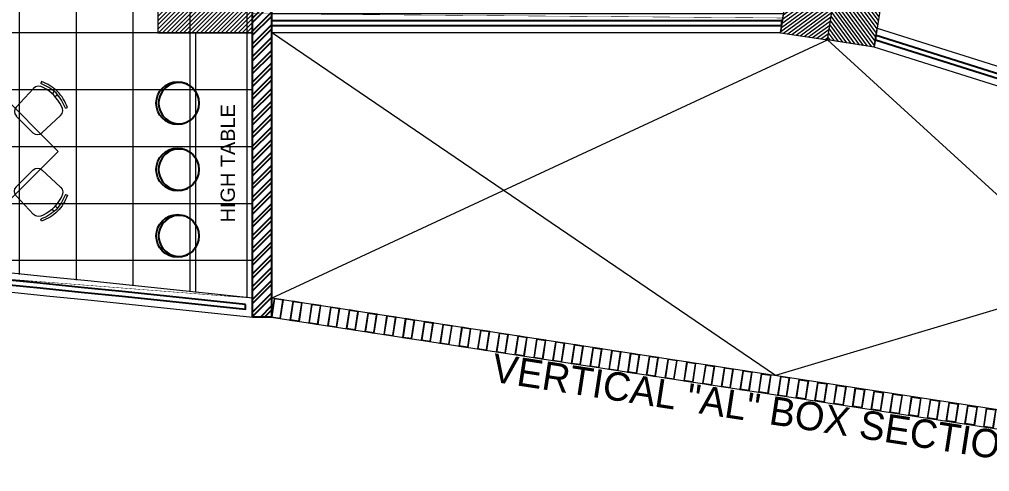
# Model space of a CAD drawing. Header units: millimetres. Extents: x 2335845 to 2509607, y 289014 to 361737.
# Drawn here: x 2403586 to 2413814, y 289074 to 293842 of the extents above; entities that cross this region are included whole.
import ezdxf

# ---------------------------------------------------------------- set-up
doc = ezdxf.new("R2010")
doc.units = ezdxf.units.MM
doc.linetypes.add('CENTER', pattern=[50.8, 31.75, -6.35, 6.35, -6.35])
for name, color, linetype in [('A-PLAN -GLASS FRAME', 4, 'Continuous'), ('A-PLAN-RAILING', 2, 'Continuous'), ('A-PLAN-SLOPE', 250, 'Continuous'), ('A-PLAN-TEXT', 4, 'Continuous'), ('A-PLAN-WALL HATCH', 8, 'Continuous'), ('I-FURN', 7, 'Continuous'), ('ROOM TEXT', 3, 'Continuous')]:
    doc.layers.add(name, color=color, linetype=linetype)
for name, color, linetype, lineweight in [('A-PLAN-COLUMN', 3, 'Continuous', 0), ('A-PLAN-RCC-HATCH', 8, 'Continuous', 13), ('A-PLAN-THIN', 251, 'Continuous', 15), ('AR_01_FURN_LOOSE', 20, 'Continuous', 18), ('AR_FURNITURE_MODULAR', 20, 'Continuous', 18), ('IN-WALL', 134, 'Continuous', 25), ('Revisions', 250, 'Continuous', 13), ('TOA-FL-TILE-3', 8, 'Continuous', 5)]:
    doc.layers.add(name, color=color, linetype=linetype, lineweight=lineweight)
doc.styles.add('2MM', font='arial.ttf')
doc.styles.add('ARIAL', font='arial.ttf')
doc.styles.get("Standard").update_dxf_attribs({"font": 'arial.ttf'})
doc.dimstyles.new('DIM40', dxfattribs={"dimtxt": 80, "dimasz": 20, "dimexe": 30, "dimexo": 25, "dimgap": 20, "dimtad": 1, "dimdec": 0, "dimzin": 0, "dimdsep": 46, "dimtxsty": 'Standard', "dimblk1": 'DOT', "dimblk2": 'DOT', "dimsah": 1, "dimcen": 0.09, "dimclrd": 1, "dimclre": 1, "dimclrt": 2, "dimadec": 0, "dimazin": 0, "dimtfac": 1, "dimtdec": 0, "dimtofl": 0, "dimtmove": 0, "dimatfit": 0, "dimldrblk": 'DOT', "dimfxl": 1, "dimtolj": 1, "dimtzin": 0, "dimarcsym": 0})

# ---------------------------------------------------------------- blocks, each defined once
blk = doc.blocks.new('Columns')
at = {"layer": 'A-PLAN-RCC-HATCH'}
h = blk.add_hatch(dxfattribs=at)
h.set_pattern_fill('ANSI31', color=256, scale=250, style=0)
h.set_pattern_definition([(45, (469397.9, -623762.232), (-22.0970869, 22.0970869), [])])
h.paths.add_polyline_path([(28840, -31463), (29840, -31463), (29840, -30463), (28840, -30463)])
h = blk.add_hatch(dxfattribs=at)
h.set_pattern_fill('ANSI31', color=256, scale=250, angle=-8.7571, style=0)
h.set_pattern_definition([(36.2429116, (380108.467, -683846.95), (-18.4753086, 25.2036798), [])])
h.paths.add_polyline_path([(35405, -31463), (35899, -31539), (36051, -30551), (35557, -30475)])
h = blk.add_hatch(dxfattribs=at)
h.set_pattern_fill('ANSI31', color=256, scale=250, angle=-8.7571, style=0)
h.set_pattern_definition([(126.2429116, (-488660.95, -550020.52), (25.2036798, 18.4753086), [])])
h.paths.add_polyline_path([(36393, -31615), (35899, -31539), (36051, -30551), (36545, -30627)])
at = {"layer": 'A-PLAN-COLUMN', "elevation": 0}
for points in [[(28840, -31463), (29840, -31463), (29840, -30463), (28840, -30463)], [(35405, -31463), (35899, -31539), (36051, -30551), (35557, -30475)], [(36393, -31615), (35899, -31539), (36051, -30551), (36545, -30627)]]:
    blk.add_lwpolyline(points, close=True, dxfattribs=at)
blk = doc.blocks.new('A$C2BBD5778')
for p, q in [((12.19, 22.45), (11.87, 23.29)), ((22.44, 12.73), (15.26, 20.47)), ((11.75, 1.99), (3.99, 9.14)), ((15.49, 2.07), (22.38, 8.99))]:
    blk.add_line(p, q)
at = {"elevation": 0}
for points in [[(5.21, 17.81), (6.2, 16.9)], [(6.6, 19.2), (7.51, 18.21)], [(1.15, 12.51), (1.99, 12.2)]]:
    blk.add_lwpolyline(points, dxfattribs=at)
for centre, radius, start, end in [((18.84, 5.49), 17.04, 116.3342, 153.2623), ((19.09, 4.29), 20.33, 110.8071, 132.9528), ((19.09, 4.29), 19.43, 110.8071, 132.8517), ((13.1, 18.23), 3.11, 46.0163, 125.5379), ((20.18, 5.38), 20.33, 137.315, 159.4607), ((20.18, 5.38), 19.43, 137.4161, 159.4607), ((6.34, 11.37), 3.25, 146.7426, 223.4099), ((20.47, 10.9), 2.7, 315.1339, 42.9064), ((13.58, 3.98), 2.7, 227.3613, 315.1339)]:
    blk.add_arc(centre, radius, start, end)
blk = doc.blocks.new('A$C2C376B47')
at = {"layer": 'AR_FURNITURE_MODULAR'}
blk.add_lwpolyline([(736, 100), (1373, 736), (736, 1373), (100, 736)], close=True, dxfattribs=at)
at = {"layer": 'AR_FURNITURE_MODULAR', "color": 8, "yscale": 25.39999999920838, "zscale": 25.39999999920838}
for p, xscale, rotation in [((-30, 882, 0), 25.39999999920838, 359.866122586408), ((1502, 882, 0), -25.39999999920838, 0.1338774135920463), ((591, -30, 0), 25.39999999920838, 89.86612258640808), ((882, -30, 0), -25.39999999920838, 270.1338774135921)]:
    blk.add_blockref('A$C2BBD5778', p, dxfattribs=dict(at, xscale=xscale, rotation=rotation))
blk = doc.blocks.new('FURNITURE - BAR STOOL')
blk.add_circle((0, 0), 225)
at = {"color": 8}
blk.add_arc((-17.1875, 0), 217.1875, 246.0089832, 113.9910168, dxfattribs=at)
blk = doc.blocks.new('_DOT')
at = {"color": 0, "linetype": 'ByBlock'}
blk.add_line((-0.5, 0), (-1, 0), dxfattribs=at)
at = {"color": 0, "linetype": 'ByBlock', "const_width": 0.5}
blk.add_lwpolyline([(-0.25, 0, 1), (0.25, 0, 1)], format="xyb", close=True, dxfattribs=at)
blk = doc.blocks.new('Louvers Facade')
at = {"layer": 'A-PLAN-THIN'}
for p, q in [((916, -1672), (-4397, 1944)), ((-4397, -854), (1462, 1868)), ((1462, 1868), (6230, -2491)), ((7072, 177), (916, -1672))]:
    blk.add_line(p, q, dxfattribs=at)
blk.add_lwpolyline([(-4397, -854), (-4397, -1056), (6169, -2684), (6230, -2491)], close=True, dxfattribs=at)
at = {"layer": 'Revisions'}
for points in [[(-4402, -1056), (-4303, -1071), (-4272, -873), (-4371, -858)], [(-4396, -1051), (-4307, -1065), (-4278, -877), (-4367, -864)], [(-4204, -1086), (-4105, -1101), (-4075, -904), (-4174, -888)], [(-4198, -1082), (-4109, -1096), (-4080, -908), (-4169, -894)], [(-4006, -1117), (-3908, -1132), (-3877, -934), (-3976, -919)], [(-4001, -1112), (-3912, -1126), (-3883, -938), (-3972, -925)], [(-3809, -1147), (-3710, -1162), (-3679, -965), (-3778, -949)], [(-3803, -1143), (-3714, -1157), (-3685, -969), (-3774, -955)], [(-3611, -1177), (-3512, -1193), (-3482, -995), (-3581, -980)], [(-3605, -1173), (-3516, -1187), (-3487, -999), (-3576, -985)], [(-3413, -1208), (-3315, -1223), (-3284, -1025), (-3383, -1010)], [(-3408, -1204), (-3319, -1217), (-3290, -1030), (-3379, -1016)], [(-3216, -1238), (-3117, -1254), (-3086, -1056), (-3185, -1041)], [(-3210, -1234), (-3121, -1248), (-3092, -1060), (-3181, -1046)], [(-3018, -1269), (-2919, -1284), (-2889, -1086), (-2988, -1071)], [(-3012, -1265), (-2923, -1278), (-2894, -1091), (-2983, -1077)], [(-2820, -1299), (-2722, -1314), (-2691, -1117), (-2790, -1102)], [(-2815, -1295), (-2726, -1309), (-2697, -1121), (-2786, -1107)], [(-2623, -1330), (-2524, -1345), (-2493, -1147), (-2592, -1132)], [(-2617, -1325), (-2528, -1339), (-2499, -1151), (-2588, -1138)], [(-2425, -1360), (-2326, -1375), (-2296, -1178), (-2395, -1162)], [(-2419, -1356), (-2330, -1370), (-2301, -1182), (-2390, -1168)], [(-2227, -1391), (-2129, -1406), (-2098, -1208), (-2197, -1193)], [(-2222, -1386), (-2133, -1400), (-2104, -1212), (-2193, -1199)], [(-2030, -1421), (-1931, -1436), (-1900, -1239), (-1999, -1223)], [(-2024, -1417), (-1935, -1431), (-1906, -1243), (-1995, -1229)], [(-1832, -1451), (-1733, -1467), (-1703, -1269), (-1802, -1254)], [(-1826, -1447), (-1737, -1461), (-1708, -1273), (-1797, -1260)], [(-1634, -1482), (-1536, -1497), (-1505, -1299), (-1604, -1284)], [(-1629, -1478), (-1540, -1491), (-1511, -1304), (-1600, -1290)], [(-1437, -1512), (-1338, -1528), (-1307, -1330), (-1406, -1315)], [(-1431, -1508), (-1342, -1522), (-1313, -1334), (-1402, -1320)], [(-1239, -1543), (-1140, -1558), (-1110, -1360), (-1209, -1345)], [(-1233, -1539), (-1144, -1552), (-1115, -1365), (-1204, -1351)], [(-1041, -1573), (-943, -1588), (-912, -1391), (-1011, -1376)], [(-1036, -1569), (-947, -1583), (-918, -1395), (-1007, -1381)], [(-844, -1604), (-745, -1619), (-714, -1421), (-813, -1406)], [(-838, -1600), (-749, -1613), (-720, -1425), (-809, -1412)], [(-646, -1634), (-547, -1649), (-517, -1452), (-616, -1437)], [(-640, -1630), (-551, -1644), (-522, -1456), (-611, -1442)], [(-448, -1665), (-350, -1680), (-319, -1482), (-418, -1467)], [(-443, -1660), (-354, -1674), (-325, -1486), (-414, -1473)], [(-251, -1695), (-152, -1710), (-121, -1513), (-220, -1497)], [(-245, -1691), (-156, -1705), (-127, -1517), (-216, -1503)], [(-53, -1726), (46, -1741), (76, -1543), (-23, -1528)], [(-47, -1721), (42, -1735), (71, -1547), (-18, -1534)], [(145, -1756), (243, -1771), (274, -1574), (175, -1558)], [(150, -1752), (239, -1765), (268, -1578), (179, -1564)], [(342, -1786), (441, -1802), (472, -1604), (373, -1589)], [(348, -1782), (437, -1796), (466, -1608), (377, -1594)], [(540, -1817), (639, -1832), (669, -1634), (570, -1619)], [(546, -1813), (635, -1826), (664, -1639), (575, -1625)], [(836, -1863), (738, -1847), (768, -1650), (867, -1665)], [(832, -1857), (743, -1843), (772, -1655), (861, -1669)], [(935, -1878), (1034, -1893), (1065, -1695), (966, -1680)], [(941, -1874), (1030, -1887), (1059, -1700), (970, -1686)], [(1232, -1923), (1133, -1908), (1163, -1711), (1262, -1726)], [(1228, -1918), (1139, -1904), (1168, -1716), (1257, -1730)], [(1429, -1954), (1331, -1939), (1361, -1741), (1460, -1756)], [(1425, -1948), (1336, -1934), (1365, -1747), (1454, -1760)], [(1627, -1984), (1528, -1969), (1559, -1771), (1658, -1787)], [(1623, -1979), (1534, -1965), (1563, -1777), (1652, -1791)], [(1825, -2015), (1726, -2000), (1756, -1802), (1855, -1817)], [(1821, -2009), (1732, -1995), (1761, -1808), (1850, -1821)], [(2023, -2045), (1924, -2030), (1954, -1832), (2053, -1848)], [(2018, -2040), (1929, -2026), (1958, -1838), (2047, -1852)], [(2220, -2076), (2121, -2060), (2152, -1863), (2251, -1878)], [(2216, -2070), (2127, -2056), (2156, -1868), (2245, -1882)], [(2418, -2106), (2319, -2091), (2349, -1893), (2448, -1908)], [(2414, -2100), (2325, -2087), (2354, -1899), (2443, -1913)], [(2616, -2137), (2517, -2121), (2547, -1924), (2646, -1939)], [(2611, -2131), (2522, -2117), (2551, -1929), (2640, -1943)], [(2813, -2167), (2714, -2152), (2745, -1954), (2844, -1969)], [(2809, -2161), (2720, -2148), (2749, -1960), (2838, -1974)], [(3011, -2197), (2912, -2182), (2942, -1985), (3041, -2000)], [(3007, -2192), (2918, -2178), (2947, -1990), (3036, -2004)], [(3209, -2228), (3110, -2213), (3140, -2015), (3239, -2030)], [(3204, -2222), (3115, -2209), (3144, -2021), (3233, -2034)]]:
    blk.add_lwpolyline(points, close=True, dxfattribs=at)
at = {"layer": 'A-PLAN-TEXT', "insert": (850, -1881), "char_height": 300, "width": 7970.44, "attachment_point": 2, "rotation": 351.2665, "style": 'ARIAL'}
blk.add_mtext('\\pxi0.00161,qc;{\\fCentury Gothic|b0|i0|c0|p34; VERTICAL "AL" BOX SECTIONS}', dxfattribs=at)
blk = doc.blocks.new('Balcony')
at = {"layer": 'A-PLAN-WALL HATCH'}
h = blk.add_hatch(dxfattribs=at)
h.set_pattern_fill('ANSI32', color=256, scale=10, angle=-90, style=0)
h.set_pattern_definition([(45, (-241519.94, 418987.73), (67.35192, -67.35192), []), (45, (-241519.94, 419032.63), (67.35192, -67.35192), [])])
h.paths.add_polyline_path([(-4720, 888), (-4720, -5512), (-4520, -5512), (-4520, 888)])
at = {"layer": 'A-PLAN-RAILING'}
for points in [[(-4520, -2437), (856, -2437), (864, -2387), (-4520, -2387)], [(6972, -4208), (1845, -2590), (1853, -2540), (6987, -4160)]]:
    blk.add_lwpolyline(points, close=True, dxfattribs=at)
at = {"layer": 'A-PLAN-THIN'}
for points in [[(876, -2312), (-4520, -2312), (-4520, -2512), (845, -2512), (845, -2512), (875, -2315), (876, -2312)], [(1864, -2465), (7010, -4088), (6949, -4279), (1833, -2665), (1833, -2665), (1864, -2467), (1864, -2465)]]:
    blk.add_lwpolyline(points, dxfattribs=at)
at = {"layer": 'IN-WALL'}
blk.add_lwpolyline([(-4720, -5512), (-4720, 888), (-4520, 888), (-4520, -5512), (-4720, -5512)], dxfattribs=at)
at = {"layer": 'A-PLAN-SLOPE', "linetype": 'CENTER', "ltscale": 10}
blk.add_leader([(2323, -1650), (7100, -3802)], dimstyle='DIM40', override={"dimasz": 250, "dimclrd": 256}, dxfattribs=at)

msp = doc.modelspace()

# ---------------------------------------------------------------- hatches: boundary and pattern name
at = {"layer": 'TOA-FL-TILE-3'}
h = msp.add_hatch(dxfattribs=at)
h.set_pattern_fill('_USER', color=253, scale=600, double=1, pattern_type=0)
h.set_pattern_definition([(0, (2357985.7, 306901.64), (0, 600), []), (90, (2357985.7, 306901.64), (-600, 4e-14), [])])
h.paths.add_polyline_path([(2367585.714, 306904.403), (2360985.727, 306903.711), (2360985.727, 302699.07), (2367585.714, 302699.763)], flags=17)
edge = h.paths.add_edge_path(flags=16)
edge.add_line((2361443.619, 301499.697), (2375246.92, 301499.697))
edge.add_arc((2374696.248, 301062.795), 702.939, 11.2305438, 38.4284407, ccw=False)
edge.add_line((2375385.727, 301199.697), (2375385.727, 295200.745))
edge.add_arc((2375087.434, 295199.933), 298.294, -90.1357827, 0.1559458, ccw=False)
edge.add_line((2375086.727, 294901.64), (2361443.619, 294900.745))
edge.add_arc((2361668.237, 295743.023), 871.714, 218.4683474, 255.0678575, ccw=False)
edge.add_line((2360985.727, 295200.745), (2360985.727, 301199.697))
edge.add_arc((2361668.237, 300657.419), 871.714, 104.9321425, 141.5316526, ccw=False)
h.paths.add_polyline_path([(2385585.726, 306901.625), (2384044.683, 306901.625), (2384044.683, 304701.624), (2372044.683, 304701.624), (2372044.682, 306901.61), (2370585.713, 306901.625), (2370585.714, 302691.494), (2385585.728, 302691.494)], flags=16)
h.paths.add_polyline_path([(2388585.727, 306905.815), (2395185.714, 306905.815), (2395185.714, 302735.166), (2388585.727, 302735.166)], flags=17)
edge = h.paths.add_edge_path(flags=16)
edge.add_line((2381085.727, 294901.64), (2395185.727, 294901.637))
edge.add_line((2395185.727, 294901.637), (2395185.727, 301214.879))
edge.add_arc((2394379.187, 300406.596), 1141.854, 45.0618798, 73.270422)
edge.add_line((2394707.875, 301500.119), (2381061.98, 301500.699))
edge.add_arc((2381085.982, 301201.086), 300.572, 94.5801913, 177.3698138)
edge.add_line((2380785.727, 301214.879), (2380785.727, 295219.957))
edge.add_arc((2381114.134, 295228.94), 328.53, 181.5667235, 265.0395689)
edge = h.paths.add_edge_path(flags=16)
edge.add_line((2396947.437, 304501.637), (2403023.991, 304501.637))
edge.add_arc((2403124.87, 304939.657), 449.487, 257.0306227, 388.1366233)
edge.add_line((2403585.714, 305151.624), (2403585.714, 306900.873))
edge.add_line((2403585.714, 306900.873), (2396385.713, 306901.631))
edge.add_line((2396385.713, 306901.631), (2396385.715, 305151.624))
edge.add_arc((2396864.29, 304997.497), 502.782, 162.1486296, 279.5188754)
h.paths.add_polyline_path([(2396385.714, 294901.64), (2396385.714, 301501.637), (2403585.713, 301501.637), (2403585.713, 294901.637)], flags=16)
edge = h.paths.add_edge_path()
edge.add_line((2357985.714, 306901.626), (2357985.73, 303901.639))
edge.add_line((2357985.73, 303901.639), (2359785.722, 303901.635))
edge.add_line((2359785.722, 303901.635), (2359785.714, 295501.637))
edge.add_line((2359785.714, 295501.637), (2357885.725, 295501.637))
edge.add_line((2357885.725, 295501.637), (2357884.218, 295843.515))
edge.add_line((2357884.218, 295843.515), (2352910.328, 295843.52))
edge.add_line((2352910.328, 295843.52), (2352911.835, 294601.622))
edge.add_line((2352911.835, 294601.622), (2351044.683, 294601.622))
edge.add_line((2351044.683, 294601.622), (2351044.683, 293701.624))
edge.add_line((2351044.683, 293701.624), (2350244.683, 293701.624))
edge.add_line((2350244.683, 293701.624), (2350244.683, 291915.217))
edge.add_arc((2372334.758, -28802.036), 321477.103, 83.98092871, 93.94014429, ccw=False)
edge.add_line((2406044.683, 290902.779), (2406044.683, 296951.624))
edge.add_line((2406044.683, 296951.624), (2405044.683, 296951.624))
edge.add_line((2405044.683, 296951.624), (2405044.633, 306905.059))
edge.add_line((2405044.633, 306905.059), (2387537.951, 306905.039))
edge.add_line((2387537.951, 306905.039), (2387537.947, 307005.814))
edge.add_line((2387537.947, 307005.814), (2386486.979, 307003.831))
edge.add_line((2386486.979, 307003.831), (2386485.042, 306905.037))
edge.add_line((2386485.042, 306905.037), (2384044.683, 306905.035))
edge.add_line((2384044.683, 306905.035), (2384044.684, 305701.624))
edge.add_line((2384044.684, 305701.624), (2383044.683, 305701.624))
edge.add_line((2383044.683, 305701.624), (2383044.683, 304801.624))
edge.add_line((2383044.683, 304801.624), (2373044.683, 304801.624))
edge.add_line((2373044.683, 304801.624), (2373044.683, 305701.624))
edge.add_line((2373044.683, 305701.624), (2372044.683, 305701.624))
edge.add_line((2372044.683, 305701.624), (2372044.682, 306901.628))
edge.add_line((2372044.682, 306901.628), (2369610.529, 306901.551))
edge.add_line((2369610.529, 306901.551), (2369610.532, 307002.744))
edge.add_line((2369610.532, 307002.744), (2368560.531, 307002.665))
edge.add_line((2368560.531, 307002.665), (2368560.527, 306901.51))
edge.add_line((2368560.527, 306901.51), (2357985.714, 306901.644))

# ---------------------------------------------------------------- linework, layer by layer
at = {"const_width": 5}
msp.add_lwpolyline([(2350244.683, 291915.217, -0.044539915), (2406044.683, 290902.779), (2406044.683, 293901.624), (2411633.435, 293856.651), (2411910.641, 295656.206), (2412258.439, 295615.141), (2414382.872, 309376.624), (2411594.683, 309376.624), (2411594.683, 304701.624), (2410344.682, 304701.623), (2410344.682, 305551.624), (2408804.683, 305551.624), (2408804.683, 304703.926), (2405044.683, 304706.227), (2405044.683, 310585.472), (2414483.777, 310554.102), (2416184.301, 321856.624), (2405044.683, 321856.624), (2405044.683, 327701.624)], format="xyb", dxfattribs=at)
at = {"layer": 'A-PLAN -GLASS FRAME', "color": 4, "ltscale": 500, "elevation": 0}
msp.add_lwpolyline([(2405969.683, 290835.407, 0.044430372), (2350319.683, 291845.345), (2350319.683, 291795.22, -0.044437483), (2405969.683, 290785.12)], format="xyb", close=True, dxfattribs=at)
at = {"layer": 'A-PLAN-THIN', "elevation": 0}
msp.add_lwpolyline([(2406044.683, 290902.779, 0.044539915), (2350244.683, 291915.217), (2350244.683, 291714.713, -0.044568436), (2406044.683, 290701.624), (2406044.683, 293701.624)], format="xyb", dxfattribs=at)
at = {"layer": 'AR_01_FURN_LOOSE', "ltscale": 400}
msp.add_lwpolyline([(2405444.683, 293701.624), (2406044.67, 293701.624), (2406044.67, 290902.78), (2405444.696, 290966.739)], close=True, dxfattribs=at)

# ---------------------------------------------------------------- block references
at = {"ltscale": 0.5}
msp.add_blockref('Balcony', (2410764.623, 296213.897), dxfattribs=at)
at = {"layer": 'A-PLAN-COLUMN'}
msp.add_blockref('Columns', (2376204.978, 325164.617), dxfattribs=at)
at = {"layer": 'AR_FURNITURE_MODULAR', "xscale": -1, "rotation": 270.0000000001549}
msp.add_blockref('A$C2C376B47', (2402619.656, 291714.265), dxfattribs=at)
at = {"layer": 'I-FURN', "linetype": 'Continuous', "extrusion": (0, 0, -1), "xscale": -1, "zscale": -1, "rotation": 180}
for p in [(-2405253.224, 292958.667), (-2405253.224, 292258.667), (-2405253.224, 291558.667)]:
    msp.add_blockref('FURNITURE - BAR STOOL', p, dxfattribs=at)
at = {"layer": 'Revisions'}
msp.add_blockref('Louvers Facade', (2410642.054, 291757.933), dxfattribs=at)

# ---------------------------------------------------------------- texts
at = {"layer": 'ROOM TEXT', "insert": (2405707.451, 291579.602), "char_height": 150, "width": 1489.94022, "attachment_point": 1, "rotation": 90, "style": '2MM'}
msp.add_mtext('\\pxqc;HIGH TABLE', dxfattribs=at)

doc.saveas('drawing.dxf')
